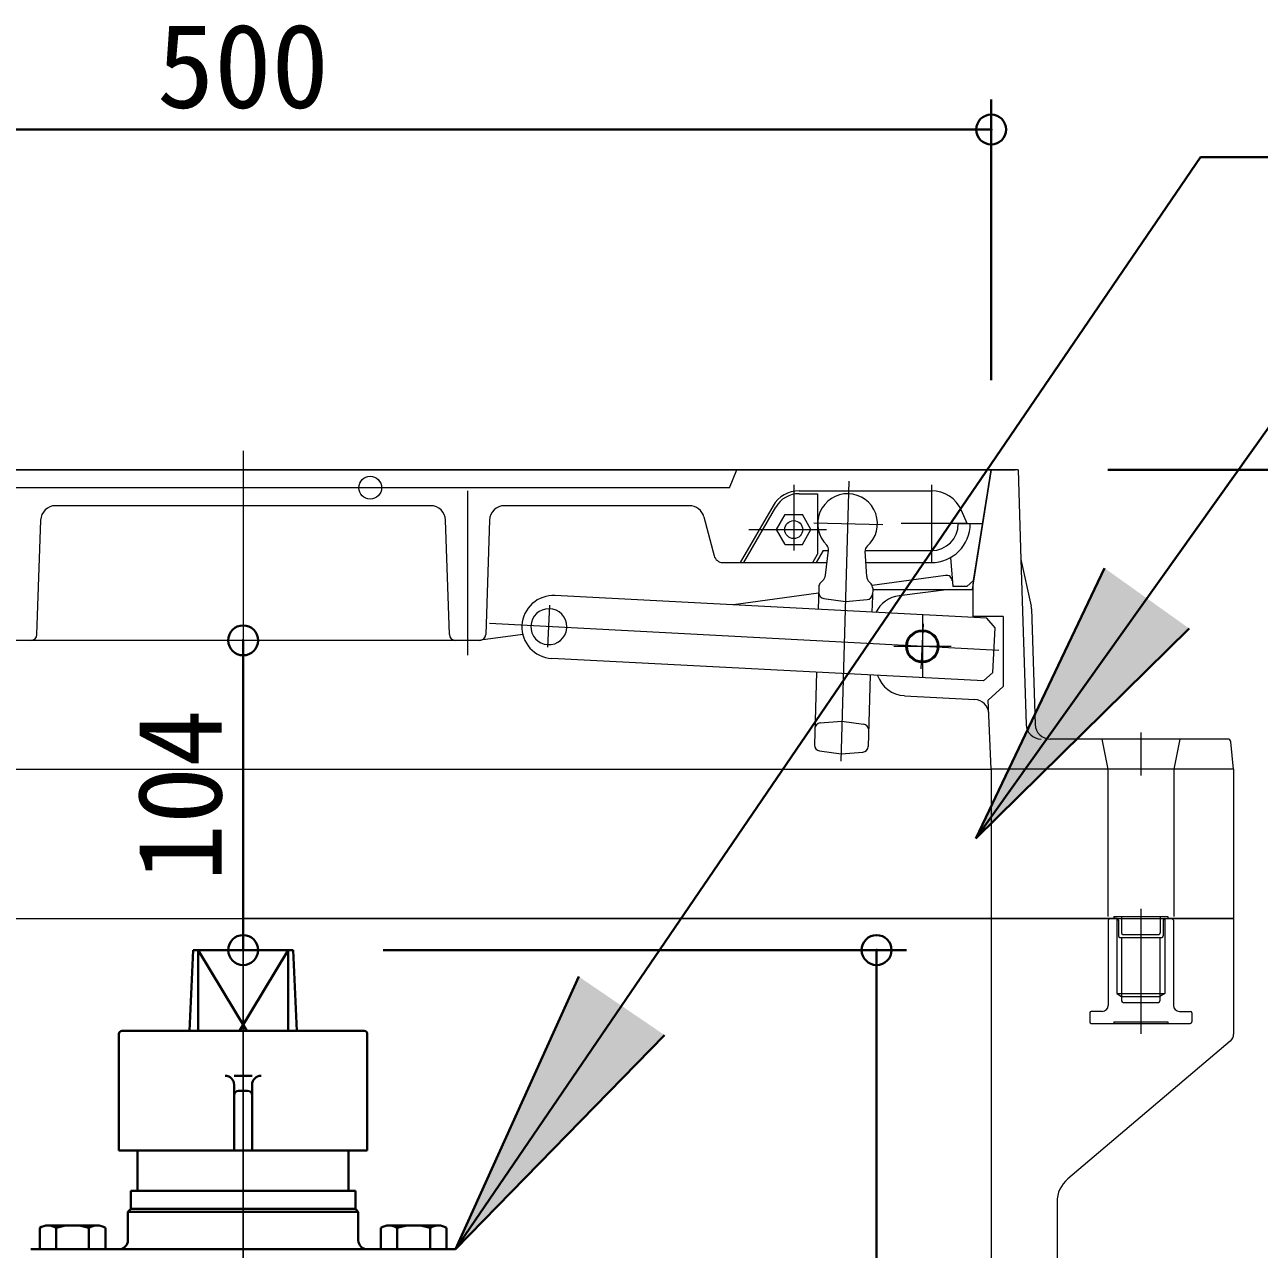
# Model space of a CAD drawing. Units: millimetres at full size, sheet at 1:20. Extents: x -5778 to 5792, y -3160 to 3160.
# Drawn here: x -947.8 to -535.2, y 2319.5 to 2728.7 of the extents above; entities that cross this region are included whole.
import ezdxf
from ezdxf.enums import TextEntityAlignment as Align

# ---------------------------------------------------------------- set-up
doc = ezdxf.new("R2010")
doc.units = ezdxf.units.MM
doc.header["$LTSCALE"] = 20
doc.header["$PDMODE"] = 32
doc.header["$PDSIZE"] = 10
for name, color, linetype, lineweight in [('0-7_TEMP01', 3, 'Continuous', 18), ('0-9_躯体', 7, 'Continuous', 9), ('0-B_消火栓', 2, 'Continuous', 40), ('0-E_寸法', 1, 'Continuous', 40)]:
    doc.layers.add(name, color=color, linetype=linetype, lineweight=lineweight)
doc.styles.add('ＭＳ ゴシック', font='')
doc.styles.get('ＭＳ ゴシック').set_extended_font_data('MS Gothic')

msp = doc.modelspace()

# ---------------------------------------------------------------- linework, layer by layer
at = {"layer": '0-7_TEMP01'}
for p, q in [((-874.82, 2586.35), (-874.82, 2429.98)), ((-690.82, 2574.98), (-690.82, 2552.98)), ((-672.42, 2576.13), (-675.07, 2482.6)), ((-799.82, 2572.98), (-799.82, 2517.98)), ((-684.12, 2562.3), (-660.98, 2561.65)), ((-705.83, 2559.99), (-679.82, 2559.99)), ((-773.01, 2520.66), (-772.27, 2534.76)), ((-647.82, 2531.49), (-647.82, 2510.5)), ((-622.31, 2519.64), (-792.46, 2528.57)), ((-648.22, 2513.49), (-647.43, 2528.47)), ((-657.35, 2520.99), (-638.17, 2520.99)), ((-574.82, 2492.18), (-574.82, 2477.81)), ((-874.82, 2455.99), (-874.82, 2185.99)), ((-1205.82, 2429.98), (-543.82, 2429.98)), ((-874.82, 2149.49), (-874.82, 2419.49))]:
    msp.add_line(p, q, dxfattribs=at)
at = {"layer": '0-9_躯体'}
for p, q in [((-1132.82, 2579.98), (-616.82, 2579.98)), ((-624.82, 2579.98), (-1124.82, 2579.98)), ((-632.44, 2579.98), (-742.76, 2579.98)), ((-712.32, 2573.99), (-709.82, 2579.98)), ((-624.82, 2579.98), (-631.16, 2539.99)), ((-630.68, 2542.98), (-624.82, 2579.98)), ((-615.82, 2579.98), (-624.82, 2579.98)), ((-615.82, 2579.98), (-614.87, 2549.98)), ((-644.82, 2574.98), (-644.82, 2548.99)), ((-712.32, 2573.99), (-1052.32, 2573.99)), ((-689.04, 2572.98), (-644.82, 2572.98)), ((-689.04, 2571.99), (-682.82, 2571.99)), ((-682.82, 2571.99), (-682.82, 2551.76)), ((-812.15, 2567.98), (-937.49, 2567.98)), ((-725.67, 2567.98), (-787.49, 2567.98)), ((-697.7, 2567.98), (-708.68, 2548.99)), ((-707.52, 2548.99), (-696.84, 2567.48)), ((-943.75, 2524.91), (-942.48, 2563.15)), ((-805.88, 2524.91), (-807.16, 2563.15)), ((-792.48, 2563.15), (-793.75, 2524.91)), ((-720.84, 2564.26), (-717.41, 2551.22)), ((-696.6, 2559.99), (-693.71, 2564.99)), ((-693.71, 2564.99), (-687.93, 2564.99)), ((-685.05, 2559.99), (-687.93, 2564.99)), ((-632.82, 2561.98), (-634.73, 2566.38)), ((-693.71, 2554.98), (-696.6, 2559.99)), ((-687.93, 2554.98), (-685.05, 2559.99)), ((-632.75, 2561.98), (-654.93, 2561.98)), ((-635.82, 2561.98), (-627.67, 2561.98)), ((-693.71, 2554.98), (-687.93, 2554.98)), ((-684.43, 2548.99), (-682.82, 2551.76)), ((-680.97, 2552.98), (-683.27, 2548.99)), ((-680.97, 2552.98), (-683.27, 2548.99)), ((-680.97, 2552.98), (-679.19, 2552.98)), ((-680.2, 2544.76), (-679.18, 2553.11)), ((-667, 2552.98), (-644.82, 2552.98)), ((-666.42, 2544.37), (-666.98, 2552.76)), ((-638.4, 2550.68), (-637.68, 2540.99)), ((-614.87, 2549.98), (-611.45, 2534.43)), ((-614.87, 2549.98), (-613.1, 2494.83)), ((-714.51, 2548.99), (-679.69, 2548.99)), ((-707.52, 2548.99), (-684.43, 2548.99)), ((-666.73, 2548.99), (-644.82, 2548.99)), ((-681.79, 2542.31), (-681.12, 2542.95)), ((-665.6, 2542.51), (-664.97, 2541.84)), ((-640.09, 2544.69), (-664.6, 2541.27)), ((-633, 2540.99), (-630.68, 2542.98)), ((-630.82, 2530.99), (-630.82, 2542.1)), ((-626.3, 2530.37), (-770.6, 2537.93)), ((-682.48, 2538.77), (-710.91, 2534.81)), ((-682.42, 2540.91), (-682.63, 2533.32)), ((-664.43, 2540.41), (-664.66, 2532.38)), ((-664.44, 2539.99), (-630.82, 2539.99)), ((-638.82, 2539.99), (-655.6, 2537.89)), ((-653.82, 2538.11), (-655.6, 2537.89)), ((-633, 2540.99), (-637.68, 2540.99)), ((-611.34, 2533.52), (-610.1, 2494.83)), ((-620.82, 2530.99), (-630.82, 2530.99)), ((-623.46, 2527.22), (-626.3, 2530.37)), ((-620.82, 2530.99), (-620.82, 2507.6)), ((-624.24, 2512.24), (-623.46, 2527.22)), ((-795.76, 2522.98), (-953.88, 2522.98)), ((-781.36, 2524.97), (-795.48, 2523)), ((-627.4, 2509.4), (-771.7, 2516.96)), ((-683.23, 2512.32), (-683.92, 2488.05)), ((-665.25, 2511.38), (-665.92, 2487.55)), ((-624.24, 2512.24), (-627.4, 2509.4)), ((-625.81, 2502.98), (-620.82, 2507.6)), ((-653.84, 2504.49), (-630.34, 2503.23)), ((-624.82, 2479.98), (-625.81, 2502.98)), ((-681.92, 2495.41), (-674.69, 2496.01)), ((-674.69, 2496.01), (-667.49, 2495.01)), ((-545.73, 2489.99), (-605.11, 2489.99)), ((-587.82, 2489.99), (-585.82, 2479.98)), ((-561.82, 2489.99), (-563.82, 2479.98)), ((-543.82, 2479.98), (-544.73, 2489.08)), ((-682.19, 2486.02), (-675, 2485.01)), ((-675, 2485.01), (-667.75, 2485.61)), ((-1060.59, 2479.98), (-624.82, 2479.98)), ((-624.82, 2479.98), (-624.82, 2429.98)), ((-543.82, 2479.98), (-624.82, 2479.98)), ((-585.82, 2479.98), (-585.82, 2430.74)), ((-563.82, 2479.98), (-563.82, 2430.74)), ((-543.82, 2479.98), (-543.82, 2429.98)), ((-583.82, 2430.74), (-583.82, 2429.98)), ((-583.82, 2430.74), (-565.82, 2430.74)), ((-581.32, 2430.74), (-581.32, 2425.24)), ((-574.82, 2433.21), (-574.82, 2391.49)), ((-568.32, 2430.74), (-568.32, 2425.24)), ((-565.82, 2430.74), (-565.82, 2429.98)), ((-1205.82, 2429.98), (-874.82, 2429.98)), ((-583.82, 2429.98), (-874.82, 2429.98)), ((-624.82, 2429.98), (-624.82, 2229.98)), ((-585.22, 2429.98), (-585.72, 2429.49)), ((-585.72, 2429.49), (-585.72, 2400.99)), ((-585.22, 2429.98), (-582.82, 2429.98)), ((-582.82, 2429.98), (-583.82, 2429.98)), ((-582.82, 2429.98), (-582.82, 2404.98)), ((-582.82, 2429.98), (-582.37, 2429.7)), ((-582.82, 2429.98), (-566.82, 2429.98)), ((-582.32, 2429.49), (-582.32, 2424.23)), ((-567.32, 2429.49), (-567.32, 2424.23)), ((-566.82, 2429.98), (-567.27, 2429.7)), ((-566.82, 2429.98), (-564.42, 2429.98)), ((-566.82, 2429.98), (-565.82, 2429.98)), ((-566.82, 2429.98), (-566.82, 2404.98)), ((-543.82, 2429.98), (-565.82, 2429.98)), ((-564.42, 2429.98), (-563.92, 2429.49)), ((-563.92, 2429.49), (-563.92, 2400.99)), ((-543.82, 2429.98), (-543.82, 2391.39)), ((-581.82, 2423.73), (-567.82, 2423.73)), ((-581.22, 2423.73), (-581.22, 2403.99)), ((-580.82, 2424.74), (-568.82, 2424.74)), ((-568.42, 2423.73), (-568.42, 2403.99)), ((-582.82, 2404.98), (-581.22, 2403.99)), ((-582.82, 2404.98), (-566.82, 2404.98)), ((-581.22, 2403.99), (-581.22, 2402.49)), ((-581.22, 2403.99), (-568.42, 2403.99)), ((-580.72, 2401.99), (-568.92, 2401.99)), ((-591.87, 2398.49), (-591.87, 2395.48)), ((-587.72, 2398.99), (-591.37, 2398.99)), ((-561.92, 2398.99), (-558.27, 2398.99)), ((-557.77, 2398.49), (-557.77, 2395.48)), ((-591.37, 2394.99), (-558.27, 2394.99)), ((-583.82, 2395.48), (-583.82, 2394.99)), ((-583.82, 2395.48), (-565.82, 2395.48)), ((-565.82, 2395.48), (-565.82, 2394.99)), ((-544.9, 2389.09), (-599.22, 2342.98)), ((-602.82, 2335.3), (-602.82, 2301.81))]:
    msp.add_line(p, q, dxfattribs=at)
for points in [[(-680.75, 2537), (-673.56, 2535.99), (-666.32, 2536.59)], [(-566.82, 2404.98), (-568.42, 2403.99), (-568.42, 2402.49)]]:
    msp.add_lwpolyline(points, dxfattribs=at)
for centre, radius in [((-832.36, 2573.99), 3.81), ((-690.82, 2559.99), 3), ((-647.82, 2520.99), 5.5), ((-647.82, 2520.99), 5.25), ((-647.82, 2520.99), 5)]:
    msp.add_circle(centre, radius, dxfattribs=at)
for centre, radius, start, end in [((-689.04, 2562.98), 10, 90, 150), ((-689.04, 2562.98), 9, 90, 150), ((-672.82, 2561.98), 10, 310.777, 225.984), ((-644.82, 2561.98), 11, 23.556, 90), ((-937.49, 2562.98), 5, 90, 178.091), ((-812.15, 2562.98), 5, 1.909, 90), ((-787.49, 2562.98), 5, 90, 178.091), ((-725.67, 2562.98), 5, 14.744, 90), ((-644.82, 2561.98), 9, 270, 0), ((-644.82, 2561.98), 13, 270, 0), ((-681.16, 2553.36), 2, 352.94, 45.984), ((-664.98, 2552.89), 2, 130.777, 183.821), ((-714.51, 2551.99), 3, 194.744, 270), ((-680.42, 2540.86), 2, 133.38, 178.38), ((-683.18, 2545.12), 3, 313.38, 352.94), ((-663.42, 2544.57), 3, 183.821, 223.381), ((-666.42, 2540.47), 2, 358.381, 43.381), ((-639.82, 2542.71), 2, 4.236, 97.945), ((-771.15, 2527.45), 10.5, 87, 177), ((-680.48, 2538.98), 2, 178.381, 262.04), ((-666.48, 2538.59), 2, 274.721, 358.381), ((-654.36, 2527.97), 10, 97.125, 154.22), ((-772.65, 2527.53), 6, 0, 355.198), ((-616.34, 2533.36), 5, 1.828, 12.381), ((-771.15, 2527.45), 10.5, 177, 267), ((-945.75, 2524.98), 2, 270, 358.091), ((-803.88, 2524.98), 2, 181.909, 270), ((-795.76, 2524.98), 2, 270, 358.091), ((-653.3, 2514.49), 10, 198.853, 266.907), ((-630.61, 2498.24), 5, 2.463, 86.907), ((-681.76, 2493.42), 2, 94.721, 178.38), ((-667.76, 2493.02), 2, 358.38, 82.04), ((-608.11, 2494.99), 5, 181.828, 270), ((-605.11, 2494.99), 5, 181.828, 270), ((-681.91, 2488), 2, 178.381, 262.04), ((-545.73, 2488.98), 1, 5.711, 90), ((-667.92, 2487.6), 2, 274.721, 358.381), ((-582.82, 2429.49), 0.5, 0, 90), ((-566.82, 2429.49), 0.5, 90, 180), ((-581.82, 2424.23), 0.5, 180, 270), ((-580.82, 2425.24), 0.5, 180, 270), ((-568.82, 2425.24), 0.5, 270, 0), ((-567.82, 2424.23), 0.5, 270, 0), ((-580.72, 2402.49), 0.5, 180, 270), ((-568.92, 2402.49), 0.5, 270, 0), ((-591.37, 2398.49), 0.5, 90, 180), ((-587.72, 2400.99), 2, 270, 0), ((-561.92, 2400.99), 2, 180, 270), ((-558.27, 2398.49), 0.5, 0, 90), ((-591.37, 2395.48), 0.5, 180, 270), ((-558.27, 2395.48), 0.5, 270, 0), ((-546.82, 2391.39), 3, 309.805, 0), ((-592.82, 2335.3), 10, 129.806, 180)]:
    msp.add_arc(centre, radius, start, end, dxfattribs=at)
at = {"layer": '0-B_消火栓'}
for p, q in [((-892.78, 2392.48), (-891.57, 2419.49)), ((-858.07, 2419.49), (-891.57, 2419.49)), ((-873.62, 2392.48), (-889.82, 2419.49)), ((-889.82, 2392.48), (-889.82, 2419.49)), ((-859.82, 2419.49), (-876.02, 2392.48)), ((-859.82, 2392.48), (-859.82, 2419.49)), ((-856.86, 2392.48), (-858.07, 2419.49)), ((-916.32, 2352.49), (-916.32, 2391.49)), ((-915.32, 2392.48), (-834.32, 2392.48)), ((-833.32, 2352.49), (-833.32, 2391.49)), ((-877.82, 2377.49), (-871.82, 2377.49)), ((-877.82, 2374.49), (-877.82, 2352.49)), ((-873.32, 2372.49), (-876.32, 2372.49)), ((-871.82, 2374.49), (-871.82, 2352.49)), ((-916.32, 2352.49), (-833.32, 2352.49)), ((-910.07, 2338.98), (-910.07, 2352.49)), ((-839.57, 2338.98), (-839.57, 2352.49)), ((-837.32, 2338.98), (-912.32, 2338.98)), ((-912.32, 2332.98), (-912.32, 2338.98)), ((-837.32, 2332.98), (-837.32, 2338.98)), ((-913.32, 2331.99), (-912.32, 2332.98)), ((-913.32, 2331.99), (-836.32, 2331.99)), ((-913.32, 2322.49), (-913.32, 2331.99)), ((-837.32, 2332.98), (-912.32, 2332.98)), ((-836.32, 2331.99), (-837.32, 2332.98)), ((-836.32, 2322.49), (-836.32, 2331.99)), ((-923.6, 2327.49), (-940.05, 2327.49)), ((-826.05, 2327.49), (-809.6, 2327.49)), ((-942.79, 2326.62), (-942.79, 2319.49)), ((-937.3, 2326.62), (-937.3, 2319.49)), ((-926.34, 2326.62), (-926.34, 2319.49)), ((-920.85, 2326.62), (-920.85, 2319.49)), ((-828.79, 2326.62), (-828.79, 2319.49)), ((-823.31, 2326.62), (-823.31, 2319.49)), ((-812.34, 2326.62), (-812.34, 2319.49)), ((-806.85, 2326.62), (-806.85, 2319.49)), ((-803.82, 2319.49), (-945.82, 2319.49))]:
    msp.add_line(p, q, dxfattribs=at)
for centre, radius, start, end in [((-915.32, 2391.49), 1, 90, 180), ((-834.32, 2391.49), 1, 0, 90), ((-880.82, 2374.49), 3, 0, 90), ((-868.82, 2374.49), 3, 90, 180), ((-876.32, 2370.99), 1.5, 90, 180), ((-873.32, 2370.99), 1.5, 0, 90), ((-940.05, 2322.66), 4.82, 55.33, 124.67), ((-931.82, 2309.49), 18, 72.259, 107.741), ((-923.6, 2322.66), 4.82, 55.33, 124.67), ((-826.05, 2322.66), 4.82, 55.33, 124.67), ((-817.82, 2309.49), 18, 72.259, 107.741), ((-809.6, 2322.66), 4.82, 55.33, 124.67), ((-916.32, 2322.49), 3, 270, 0), ((-833.32, 2322.49), 3, 180, 270)]:
    msp.add_arc(centre, radius, start, end, dxfattribs=at)
at = {"layer": '0-E_寸法'}
for p, q in [((-624.82, 2609.98), (-624.82, 2703.69)), ((-624.82, 2693.69), (-1124.82, 2693.69)), ((-803.82, 2319.49), (-554.82, 2684.41)), ((-554.82, 2684.41), (-183.12, 2684.41)), ((-629.92, 2456.81), (-518.98, 2612.57)), ((-585.82, 2579.98), (-159.84, 2579.98)), ((-585.82, 2579.98), (-256.66, 2579.98)), ((-585.82, 2579.98), (-354.98, 2579.98)), ((-629.92, 2456.81), (-586.93, 2547.09)), ((-629.92, 2456.81), (-558.65, 2526.95)), ((-874.82, 2522.98), (-874.82, 2419.49)), ((-828.07, 2419.49), (-653.11, 2419.49)), ((-663.11, 2419.49), (-663.11, 2149.49)), ((-803.82, 2319.49), (-762.66, 2410.62)), ((-803.82, 2319.49), (-733.97, 2391.05))]:
    msp.add_line(p, q, dxfattribs=at)
for p in [(-624.82, 2693.69), (-874.82, 2522.98), (-874.82, 2419.49), (-663.11, 2419.49)]:
    msp.add_point(p, dxfattribs=at)
for points in [[(-586.93, 2547.09), (-558.65, 2526.95), (-629.92, 2456.81)], [(-762.66, 2410.62), (-733.97, 2391.05), (-803.82, 2319.49)]]:
    msp.add_solid(points, dxfattribs=at)

# ---------------------------------------------------------------- texts
at = {"layer": '0-E_寸法', "style": 'ＭＳ ゴシック'}
msp.add_text('500', height=28.15, dxfattribs=at).set_placement((-903.62, 2692.47), align=Align.BOTTOM_LEFT)
msp.add_text('104', height=28.15, rotation=90, dxfattribs=at).set_placement((-873.6, 2442.43), align=Align.BOTTOM_LEFT)

doc.saveas('drawing.dxf')
